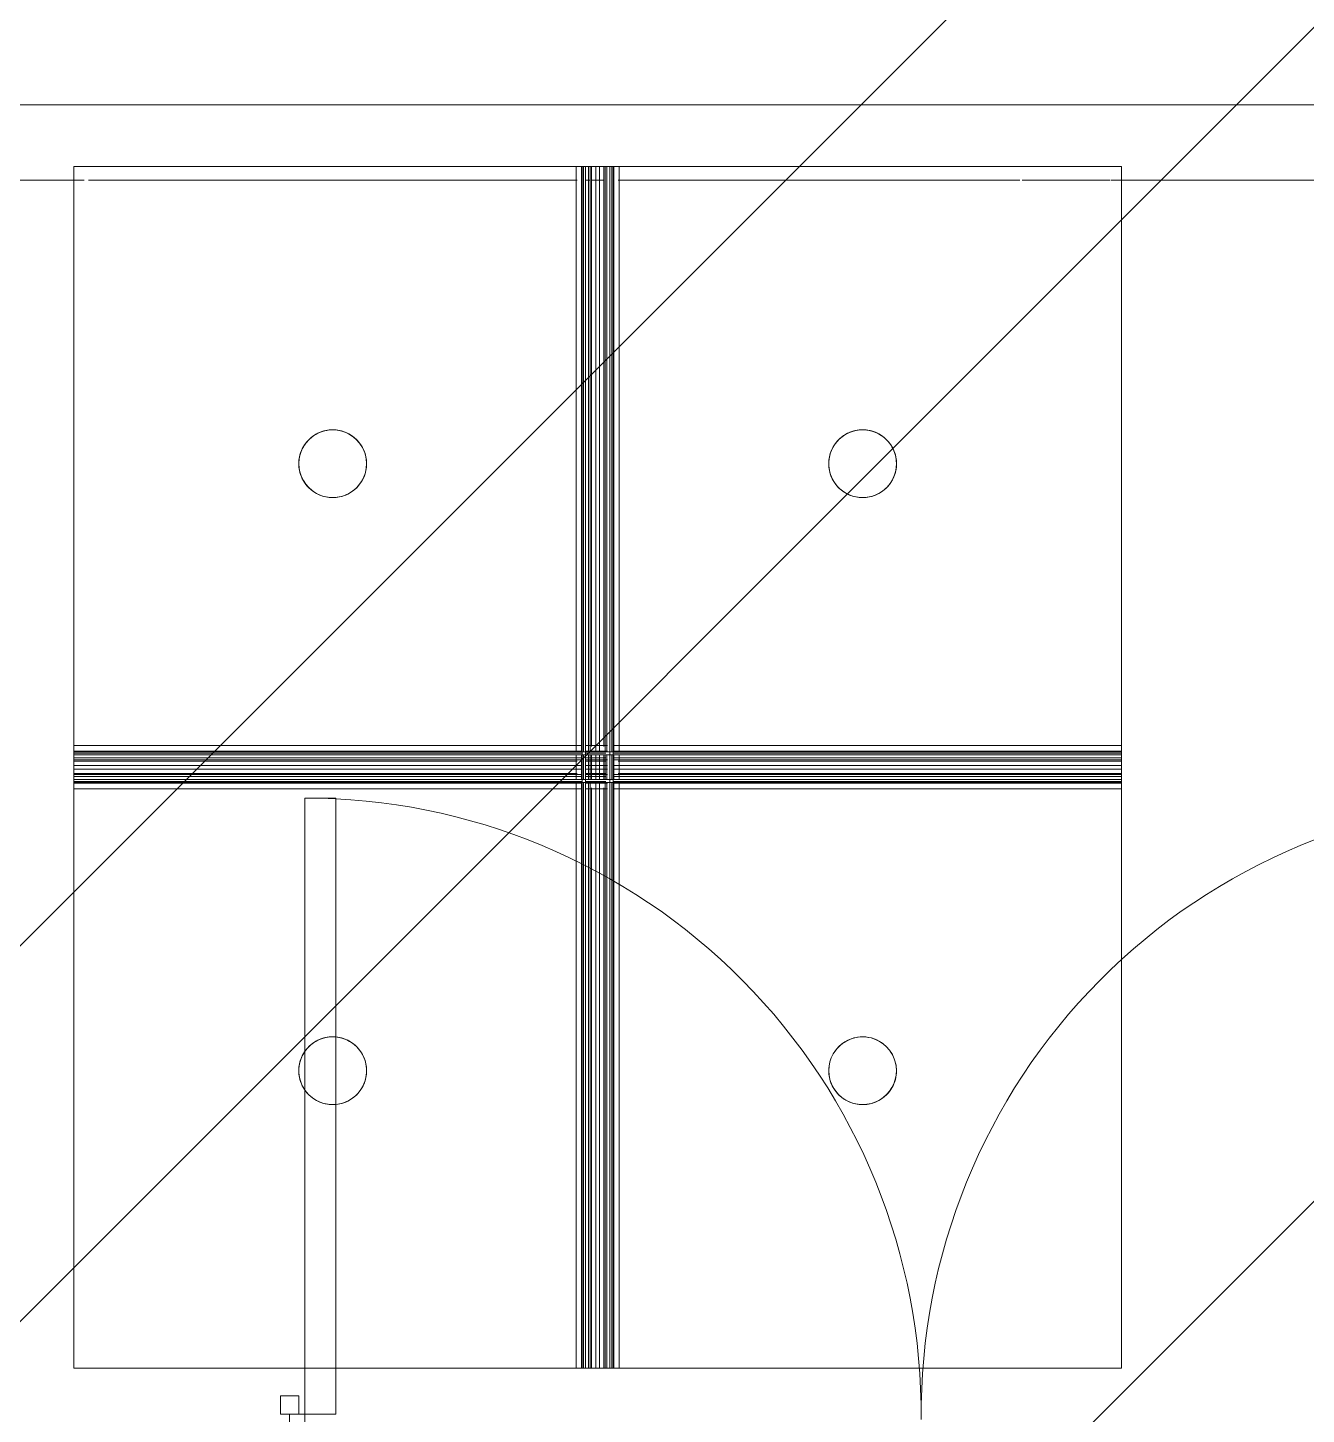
# Model space of a CAD drawing. Header units: millimetres. Extents: x -57519 to 497916, y -349472 to 446842.
# Drawn here: x 308803 to 310878, y 31607 to 33857 of the extents above; entities that cross this region are included whole.
import ezdxf

# ---------------------------------------------------------------- set-up
doc = ezdxf.new("R2010")
doc.units = ezdxf.units.MM
for name, color, linetype, lineweight in [('A-CLNG', 13, 'Continuous', 5), ('A-DETL-GENF', 92, 'Continuous', 5), ('A-DOOR', 31, 'Continuous', 5), ('A-DOOR-FRAM', 31, 'Continuous', 5), ('A-FLOR', 192, 'Continuous', 5), ('A-FLOR-HRAL', 11, 'Continuous', 5), ('A-GLAZ-CURT', 52, 'Continuous', 20), ('E-LITE-EQPM', 33, 'Continuous', 5)]:
    doc.layers.add(name, color=color, linetype=linetype, lineweight=lineweight)

# ---------------------------------------------------------------- blocks, each defined once
blk = doc.blocks.new('System Panel - C4 Expanded Metal Mesh-V134-SITE COVERAGE')
at = {"layer": 'A-GLAZ-CURT', "lineweight": 5}
for p, q in [((60974.3, 32637.5), (60974.3, 32644)), ((60974.3, 32644), (60974.3, 32637.5)), ((60997.8, 32647.5), (61664.3, 32647.5)), ((61664.3, 32647.5), (60997.8, 32647.5)), ((61664.3, 32647.5), (61814.3, 32647.5)), ((61814.3, 32647.5), (61664.3, 32647.5)), ((61814.3, 32644), (61814.3, 32637.5)), ((61814.3, 32637.5), (61814.3, 32644)), ((60974.3, 31682.5), (60974.3, 32624)), ((60974.3, 32624), (60974.3, 31682.5)), ((61814.3, 32624), (61814.3, 31682.5)), ((61814.3, 31682.5), (61814.3, 32624)), ((61664.3, 31682.5), (60997.8, 31682.5)), ((60997.8, 31682.5), (61664.3, 31682.5)), ((61814.3, 31682.5), (61664.3, 31682.5)), ((61664.3, 31682.5), (61814.3, 31682.5))]:
    blk.add_line(p, q, dxfattribs=at)
for start, end in [(120, 180), (75, 150), (0, 120), (0, 75), (150, 180), (180, 0), (180, 0)]:
    blk.add_arc((61394.3, 32165), 55, start, end, dxfattribs=at)
blk = doc.blocks.new('DLN_Face Base lighting-01 - 110mm _R_-V155-SITE COVERAGE')
at = {"layer": 'E-LITE-EQPM'}
for start, end in [(105, 180), (120, 165), (105, 120), (75, 105), (90, 105), (75, 90), (60, 75), (60, 75), (15, 60), (30, 60), (15, 30), (165, 180), (180, 195), (180, 225), (0, 15), (0, 15), (345, 360), (345, 360), (195, 210), (330, 345), (330, 345), (210, 240), (225, 240), (240, 330), (285, 330), (240, 255), (255, 285)]:
    blk.add_arc((0, 0), 55, start, end, dxfattribs=at)
blk = doc.blocks.new('DLN_Face Base lighting-01 - 110mm _R_-V215-SITE COVERAGE')
at = {"layer": 'E-LITE-EQPM'}
for start, end in [(360, 180), (120, 150), (30, 120), (150, 180), (360, 30), (180, 300), (180, 240), (240, 360), (300, 360)]:
    blk.add_arc((0, 0), 55, start, end, dxfattribs=at)
blk = doc.blocks.new('DLN_Face Base lighting-01 - 110mm _R_-V224-SITE COVERAGE')
at = {"layer": 'E-LITE-EQPM'}
for start, end in [(360, 150), (120, 150), (90, 120), (30, 90), (150, 180), (150, 165), (360, 30), (165, 180), (180, 210), (180, 240), (300, 360), (300, 360), (210, 225), (225, 255), (240, 255), (255, 270), (255, 285), (270, 300), (285, 300)]:
    blk.add_arc((0, 0), 55, start, end, dxfattribs=at)
blk = doc.blocks.new('DLN_Face Base lighting-01 - 110mm _R_-V225-SITE COVERAGE')
at = {"layer": 'E-LITE-EQPM'}
for start, end in [(60, 150), (120, 135), (105, 120), (90, 105), (75, 90), (60, 75), (15, 60), (45, 60), (150, 180), (150, 165), (135, 150), (15, 45), (165, 180), (180, 210), (180, 195), (315, 360), (0, 15), (0, 15), (345, 360), (195, 210), (330, 345), (210, 240), (210, 225), (225, 240), (240, 330), (270, 315), (240, 270)]:
    blk.add_arc((0, 0), 55, start, end, dxfattribs=at)
blk = doc.blocks.new('System Panel - C4 Expanded Metal Mesh-V359-SITE COVERAGE')
at = {"layer": 'A-GLAZ-CURT', "lineweight": 5}
for p, q in [((60974.3, 32691), (60974.3, 33632.5)), ((60974.3, 33632.5), (60974.3, 32691)), ((60997.8, 33632.5), (61664.3, 33632.5)), ((61664.3, 33632.5), (60997.8, 33632.5)), ((61664.3, 33632.5), (61814.3, 33632.5)), ((61814.3, 33632.5), (61664.3, 33632.5)), ((61814.3, 33632.5), (61814.3, 32691)), ((61814.3, 32691), (61814.3, 33632.5)), ((60974.3, 32671), (60974.3, 32677.5)), ((60974.3, 32677.5), (60974.3, 32671)), ((61814.3, 32677.5), (61814.3, 32671)), ((61814.3, 32671), (61814.3, 32677.5)), ((61664.3, 32667.5), (60997.8, 32667.5)), ((60997.8, 32667.5), (61664.3, 32667.5)), ((61814.3, 32667.5), (61664.3, 32667.5)), ((61664.3, 32667.5), (61814.3, 32667.5))]:
    blk.add_line(p, q, dxfattribs=at)
for start, end in [(0, 180), (135, 180), (45, 135), (0, 45), (180, 0), (180, 225), (315, 0), (225, 315)]:
    blk.add_arc((61394.3, 33150), 55, start, end, dxfattribs=at)
blk = doc.blocks.new('System Panel - C4 Expanded Metal Mesh-V383-SITE COVERAGE')
at = {"layer": 'A-GLAZ-CURT', "lineweight": 5}
for p, q in [((56114.3, 32647.5), (56930.8, 32647.5)), ((56930.8, 32647.5), (56114.3, 32647.5)), ((56114.3, 32637.5), (56114.3, 32644)), ((56114.3, 32644), (56114.3, 32637.5)), ((56944.3, 32647.5), (56950.8, 32647.5)), ((56950.8, 32647.5), (56944.3, 32647.5)), ((56954.3, 32644), (56954.3, 32637.5)), ((56954.3, 32637.5), (56954.3, 32644)), ((56114.3, 31682.5), (56114.3, 32624)), ((56114.3, 32624), (56114.3, 31682.5)), ((56954.3, 32624), (56954.3, 31682.5)), ((56954.3, 31682.5), (56954.3, 32624)), ((56930.8, 31682.5), (56114.3, 31682.5)), ((56114.3, 31682.5), (56930.8, 31682.5)), ((56950.8, 31682.5), (56944.3, 31682.5)), ((56944.3, 31682.5), (56950.8, 31682.5))]:
    blk.add_line(p, q, dxfattribs=at)
for start, end in [(0, 180), (0, 180), (180, 0), (180, 0)]:
    blk.add_arc((56534.3, 32165), 55, start, end, dxfattribs=at)
blk = doc.blocks.new('System Panel - C4 Expanded Metal Mesh-V385-SITE COVERAGE')
at = {"layer": 'A-GLAZ-CURT', "lineweight": 5}
for p, q in [((60114.3, 32691), (60114.3, 33632.5)), ((60114.3, 33632.5), (60930.8, 33632.5)), ((60930.8, 33632.5), (60114.3, 33632.5)), ((60114.3, 33632.5), (60114.3, 32691)), ((60944.3, 33632.5), (60950.8, 33632.5)), ((60950.8, 33632.5), (60944.3, 33632.5)), ((60954.3, 33632.5), (60954.3, 32691)), ((60954.3, 32691), (60954.3, 33632.5)), ((60114.3, 32671), (60114.3, 32677.5)), ((60114.3, 32677.5), (60114.3, 32671)), ((60954.3, 32677.5), (60954.3, 32671)), ((60954.3, 32671), (60954.3, 32677.5)), ((60930.8, 32667.5), (60114.3, 32667.5)), ((60114.3, 32667.5), (60930.8, 32667.5)), ((60950.8, 32667.5), (60944.3, 32667.5)), ((60944.3, 32667.5), (60950.8, 32667.5))]:
    blk.add_line(p, q, dxfattribs=at)
for start, end in [(360, 180), (30, 180), (0, 30), (180, 0), (180, 0)]:
    blk.add_arc((60534.3, 33150), 55, start, end, dxfattribs=at)
blk = doc.blocks.new('Ceilings 8 - Ceilings 8-14169185-SITE COVERAGE')
at = {"layer": 'A-CLNG'}
for p, q in [((60929.3, 33632.5), (60929.3, 32682.5)), ((60930.8, 33632.5), (60929.3, 33632.5)), ((60929.3, 33632.5), (60929.3, 33632.5)), ((60929.3, 33632.5), (60930.8, 33632.5)), ((60929.3, 33632.5), (60929.3, 33632.5)), ((60930.8, 33632.5), (60939.3, 33632.5)), ((60933.8, 33632.5), (60932.3, 33632.5)), ((60932.3, 33632.5), (60933.8, 33632.5)), ((60939.3, 33632.5), (60933.8, 33632.5)), ((60933.8, 33632.5), (60936.8, 33632.5)), ((60936.8, 33632.5), (60938.3, 33632.5)), ((60938.3, 33632.5), (60938.3, 32691)), ((60938.3, 33632.5), (60939.8, 33632.5)), ((60939.3, 33632.5), (60989.3, 33632.5)), ((60939.3, 32682.5), (60939.3, 33632.5)), ((60939.3, 31682.5), (60939.3, 33632.5)), ((60939.3, 32691), (60939.3, 33632.5)), ((60939.3, 32691), (60939.3, 33632.5)), ((60941.3, 33632.5), (60939.8, 33632.5)), ((60941.3, 32691), (60941.3, 33632.5)), ((60961.3, 33632.5), (60944.3, 33632.5)), ((60944.3, 33632.5), (60950.8, 33632.5)), ((60984.3, 33632.5), (60944.3, 33632.5)), ((60944.3, 33632.5), (60984.3, 33632.5)), ((60944.3, 32682.5), (60944.3, 33632.5)), ((60944.3, 32682.5), (60944.3, 33632.5)), ((60954.3, 33632.5), (60949.3, 33632.5)), ((60949.3, 32691), (60949.3, 33632.5)), ((60949.3, 33625.9), (60949.3, 32691)), ((60950.8, 33632.5), (60952.3, 33632.5)), ((60952.3, 32691), (60952.3, 33632.5)), ((60952.3, 33632.5), (60954.3, 33632.5)), ((60952.3, 32691), (60952.3, 33632.5)), ((60954.3, 32691), (60954.3, 33632.5)), ((60954.3, 32691), (60954.3, 33632.5)), ((60967.3, 33632.5), (60961.3, 33632.5)), ((60961.3, 32691), (60961.3, 33632.5)), ((60961.3, 32691), (60961.3, 33632.5)), ((60980.2, 33632.5), (60967.3, 33632.5)), ((60967.3, 32691), (60967.3, 33632.5)), ((60967.3, 32691), (60967.3, 33632.5)), ((60979.3, 33632.5), (60974.3, 33632.5)), ((60974.3, 33632.5), (60976.3, 33632.5)), ((60974.3, 32691), (60974.3, 33632.5)), ((60974.3, 32691), (60974.3, 33632.5)), ((60976.3, 33632.5), (60976.3, 32691)), ((60976.3, 33632.5), (60977.8, 33632.5)), ((60976.3, 32691), (60976.3, 33632.5)), ((60977.8, 33632.5), (60980.2, 33632.5)), ((60980.2, 33632.5), (60979.3, 33632.5)), ((60979.3, 32691), (60979.3, 33632.5)), ((60979.3, 32691), (60979.3, 33625.9)), ((60984.3, 33632.5), (60984.3, 32682.5)), ((60984.3, 32682.5), (60984.3, 33632.5)), ((60988.8, 33632.5), (60987.3, 33632.5)), ((60987.3, 32691), (60987.3, 33632.5)), ((60988.8, 33632.5), (60990.3, 33632.5)), ((60989.3, 33632.5), (60997.8, 33632.5)), ((60994.8, 33632.5), (60989.3, 33632.5)), ((60989.3, 31682.5), (60989.3, 33632.5)), ((60989.3, 32682.5), (60989.3, 33632.5)), ((60989.3, 32691), (60989.3, 33632.5)), ((60989.3, 32691), (60989.3, 33632.5)), ((60990.3, 32691), (60990.3, 33632.5)), ((60990.3, 33632.5), (60991.8, 33632.5)), ((60991.8, 33632.5), (60994.8, 33632.5)), ((60994.8, 33632.5), (60996.3, 33632.5)), ((60996.3, 33632.5), (60994.8, 33632.5)), ((60997.8, 33632.5), (60998.2, 33632.5)), ((60999.2, 33632.5), (60997.8, 33632.5)), ((60998.2, 33632.5), (60999.1, 33632.5)), ((60999.1, 33632.5), (60999.2, 33632.5)), ((60999.2, 33632.5), (60999.3, 33632.5)), ((60999.3, 33632.5), (60999.2, 33632.5)), ((60999.3, 32682.5), (60999.3, 33632.5)), ((60939.3, 32692.5), (60114.3, 32692.5)), ((60114.3, 32691), (60114.3, 32692.5)), ((60114.3, 32692.5), (60114.3, 32692.4)), ((60114.3, 32692.4), (60114.3, 32691)), ((60114.3, 32682.5), (60114.3, 32691)), ((60114.3, 32688), (60114.3, 32689.5)), ((60114.3, 32689.5), (60114.3, 32688)), ((60114.3, 32685), (60114.3, 32688)), ((60114.3, 32688), (60114.3, 32682.5)), ((60114.3, 32683.5), (60114.3, 32685)), ((60930.8, 32683.5), (60114.3, 32683.5)), ((60114.3, 32682), (60114.3, 32683.5)), ((60114.3, 32632.5), (60114.3, 32682.5)), ((61814.3, 32682.5), (60114.3, 32682.5)), ((60939.3, 32682.5), (60114.3, 32682.5)), ((60930.8, 32682.5), (60114.3, 32682.5)), ((60930.8, 32682.5), (60114.3, 32682.5)), ((60114.3, 32682), (60114.3, 32680.5)), ((60930.8, 32680.5), (60114.3, 32680.5)), ((60114.3, 32671), (60114.3, 32677.5)), ((60114.3, 32677.5), (60114.3, 32660.5)), ((60114.3, 32677.5), (60114.3, 32637.5)), ((60114.3, 32637.5), (60114.3, 32677.5)), ((60114.3, 32677.5), (60939.3, 32677.5)), ((60939.3, 32677.5), (60114.3, 32677.5)), ((60114.3, 32672.5), (60114.3, 32667.5)), ((60930.8, 32672.5), (60114.3, 32672.5)), ((60114.3, 32669.5), (60114.3, 32671)), ((60930.8, 32672.5), (60119.2, 32672.5)), ((60929.3, 32677.5), (60929.3, 32637.5)), ((60939.3, 32683.5), (60930.8, 32683.5)), ((60939.3, 32682.5), (60930.8, 32682.5)), ((60939.3, 32682.5), (60930.8, 32682.5)), ((60939.3, 32680.5), (60930.8, 32680.5)), ((60939.3, 32672.5), (60930.8, 32672.5)), ((60938.3, 32691), (60938.3, 32682.5)), ((60938.3, 32677.5), (60938.3, 32637.5)), ((60939.3, 32682.5), (60939.3, 32691)), ((60939.3, 32682.5), (60939.3, 32691)), ((60939.3, 32637.5), (60939.3, 32677.5)), ((60939.3, 32637.5), (60939.3, 32677.5)), ((60939.3, 32637.5), (60939.3, 32677.5)), ((60939.3, 32677.5), (60989.3, 32677.5)), ((60989.3, 32677.5), (60939.3, 32677.5)), ((60941.3, 32682.5), (60941.3, 32691)), ((60941.3, 32671), (60941.3, 32677.5)), ((60941.3, 32644), (60941.3, 32671)), ((60980.2, 32692.5), (60944.3, 32692.5)), ((60980.2, 32683.5), (60944.3, 32683.5)), ((60944.3, 32632.5), (60944.3, 32682.5)), ((60944.3, 32632.5), (60944.3, 32682.5)), ((60980.2, 32682.5), (60944.3, 32682.5)), ((60980.2, 32682.5), (60944.3, 32682.5)), ((60980.2, 32682.5), (60944.3, 32682.5)), ((60950.8, 32680.5), (60944.3, 32680.5)), ((60950.8, 32672.5), (60944.3, 32672.5)), ((60949.3, 32682.5), (60949.3, 32691)), ((60949.3, 32671), (60949.3, 32677.5)), ((60949.3, 32644), (60949.3, 32671)), ((60977.8, 32680.5), (60950.8, 32680.5)), ((60977.8, 32672.5), (60950.8, 32672.5)), ((60952.3, 32682.5), (60952.3, 32691)), ((60952.3, 32637.5), (60952.3, 32677.5)), ((60952.3, 32671), (60952.3, 32677.5)), ((60952.3, 32644), (60952.3, 32671)), ((60954.3, 32671), (60954.3, 32677.5)), ((60954.3, 32671), (60954.3, 32677.5)), ((60974.3, 32672.5), (60954.3, 32672.5)), ((60954.3, 32644), (60954.3, 32671)), ((60961.3, 32682.5), (60961.3, 32691)), ((60961.3, 32671), (60961.3, 32677.5)), ((60961.3, 32637.5), (60961.3, 32677.5)), ((60967.3, 32682.5), (60967.3, 32691)), ((60967.3, 32637.5), (60967.3, 32677.5)), ((60967.3, 32671), (60967.3, 32677.5)), ((60974.3, 32671), (60974.3, 32677.5)), ((60974.3, 32671), (60974.3, 32677.5)), ((60974.3, 32644), (60974.3, 32671)), ((60976.3, 32691), (60976.3, 32682.5)), ((60976.3, 32677.5), (60976.3, 32637.5)), ((60976.3, 32671), (60976.3, 32677.5)), ((60976.3, 32644), (60976.3, 32671)), ((60979.3, 32682.5), (60979.3, 32691)), ((60979.3, 32671), (60979.3, 32677.5)), ((60979.3, 32644), (60979.3, 32671)), ((60984.3, 32682.5), (60984.3, 32632.5)), ((60984.3, 32632.5), (60984.3, 32682.5)), ((60987.3, 32682.5), (60987.3, 32691)), ((60987.3, 32671), (60987.3, 32677.5)), ((60987.3, 32644), (60987.3, 32671)), ((61814.3, 32692.5), (60989.3, 32692.5)), ((60989.3, 32682.5), (60989.3, 32691)), ((60989.3, 32682.5), (60989.3, 32691)), ((60997.8, 32683.5), (60989.3, 32683.5)), ((61814.3, 32682.5), (60989.3, 32682.5)), ((60997.8, 32682.5), (60989.3, 32682.5)), ((60997.8, 32682.5), (60989.3, 32682.5)), ((60997.8, 32680.5), (60989.3, 32680.5)), ((60989.3, 32637.5), (60989.3, 32677.5)), ((60989.3, 32637.5), (60989.3, 32677.5)), ((60989.3, 32637.5), (60989.3, 32677.5)), ((60989.3, 32677.5), (61814.3, 32677.5)), ((61814.3, 32677.5), (60989.3, 32677.5)), ((60997.8, 32672.5), (60989.3, 32672.5)), ((60990.3, 32682.5), (60990.3, 32691)), ((60990.3, 32637.5), (60990.3, 32677.5)), ((61814.3, 32683.5), (60997.8, 32683.5)), ((61814.3, 32682.5), (60997.8, 32682.5)), ((61814.3, 32682.5), (60997.8, 32682.5)), ((61814.3, 32680.5), (60997.8, 32680.5)), ((61814.3, 32672.5), (60997.8, 32672.5)), ((61661, 32672.5), (60997.8, 32672.5)), ((60999.3, 32637.5), (60999.3, 32677.5)), ((61810.2, 32672.5), (61661.8, 32672.5)), ((61814.3, 32692.4), (61814.3, 32692.5)), ((61814.3, 32692.5), (61814.3, 32691)), ((61814.3, 32691), (61814.3, 32692.4)), ((61814.3, 32691), (61814.3, 32682.5)), ((61814.3, 32688), (61814.3, 32689.5)), ((61814.3, 32689.5), (61814.3, 32688)), ((61814.3, 32682.5), (61814.3, 32688)), ((61814.3, 32688), (61814.3, 32685)), ((61814.3, 32685), (61814.3, 32683.5)), ((61814.3, 32683.5), (61814.3, 32682)), ((61814.3, 32682.5), (61814.3, 32632.5)), ((61814.3, 32680.5), (61814.3, 32682)), ((61814.3, 32660.5), (61814.3, 32677.5)), ((61814.3, 32677.5), (61814.3, 32671)), ((61814.3, 32677.5), (61814.3, 32637.5)), ((61814.3, 32637.5), (61814.3, 32677.5)), ((61814.3, 32667.5), (61814.3, 32672.5)), ((61814.3, 32671), (61814.3, 32669.5)), ((60114.3, 32669.5), (60930.8, 32669.5)), ((60114.3, 32667.5), (60114.3, 32669.5)), ((60930.8, 32669.5), (60114.3, 32669.5)), ((60930.8, 32667.5), (60114.3, 32667.5)), ((60930.8, 32667.5), (60114.3, 32667.5)), ((60114.3, 32660.5), (60114.3, 32654.5)), ((60930.8, 32660.5), (60114.3, 32660.5)), ((60930.8, 32660.5), (60114.3, 32660.5)), ((60114.3, 32654.5), (60114.3, 32637.5)), ((60930.8, 32654.5), (60114.3, 32654.5)), ((60930.8, 32654.5), (60114.3, 32654.5)), ((60930.8, 32669.5), (60939.3, 32669.5)), ((60939.3, 32660.5), (60930.8, 32660.5)), ((60939.3, 32654.5), (60930.8, 32654.5)), ((60944.3, 32669.5), (60980.2, 32669.5)), ((60950.8, 32669.5), (60944.3, 32669.5)), ((60950.8, 32667.5), (60944.3, 32667.5)), ((60950.8, 32667.5), (60944.3, 32667.5)), ((60980.2, 32660.5), (60944.3, 32660.5)), ((60950.8, 32660.5), (60944.3, 32660.5)), ((60950.8, 32654.5), (60944.3, 32654.5)), ((60980.2, 32654.5), (60944.3, 32654.5)), ((60949.3, 32667.5), (60949.3, 32647.5)), ((60977.8, 32669.5), (60950.8, 32669.5)), ((60977.8, 32667.5), (60950.8, 32667.5)), ((60954.3, 32647.5), (60954.3, 32667.5)), ((60974.3, 32667.5), (60954.3, 32667.5)), ((60974.3, 32660.5), (60954.3, 32660.5)), ((60974.3, 32654.5), (60954.3, 32654.5)), ((60961.3, 32647.5), (60961.3, 32667.5)), ((60967.3, 32647.5), (60967.3, 32667.5)), ((60974.3, 32647.5), (60974.3, 32667.5)), ((60979.3, 32647.5), (60979.3, 32667.5)), ((60989.3, 32669.5), (60997.8, 32669.5)), ((60997.8, 32660.5), (60989.3, 32660.5)), ((60997.8, 32654.5), (60989.3, 32654.5)), ((60997.8, 32669.5), (61814.3, 32669.5)), ((61814.3, 32669.5), (60997.8, 32669.5)), ((61814.3, 32667.5), (60997.8, 32667.5)), ((61814.3, 32667.5), (60997.8, 32667.5)), ((61814.3, 32660.5), (60997.8, 32660.5)), ((61814.3, 32660.5), (60997.8, 32660.5)), ((61814.3, 32654.5), (60997.8, 32654.5)), ((61814.3, 32654.5), (60997.8, 32654.5)), ((61814.3, 32669.5), (61814.3, 32667.5)), ((61814.3, 32654.5), (61814.3, 32660.5)), ((61814.3, 32637.5), (61814.3, 32654.5)), ((60114.3, 32645.5), (60114.3, 32647.5)), ((60114.3, 32647.5), (60114.3, 32642.5)), ((60930.8, 32647.5), (60114.3, 32647.5)), ((60930.8, 32647.5), (60114.3, 32647.5)), ((60930.8, 32645.5), (60114.3, 32645.5)), ((60114.3, 32644), (60114.3, 32645.5)), ((60930.8, 32645.5), (60114.3, 32645.5)), ((60114.3, 32637.5), (60114.3, 32644)), ((60930.8, 32642.5), (60114.3, 32642.5)), ((60939.3, 32637.5), (60114.3, 32637.5)), ((60939.3, 32637.5), (60114.3, 32637.5)), ((60114.3, 32634.5), (60114.3, 32633)), ((60930.8, 32634.5), (60114.3, 32634.5)), ((60114.3, 32631.5), (60114.3, 32633)), ((60114.3, 32624), (60114.3, 32632.5)), ((60114.3, 32632.5), (60114.3, 32627)), ((60939.3, 32632.5), (60114.3, 32632.5)), ((61814.3, 32632.5), (60114.3, 32632.5)), ((60930.8, 32632.5), (60114.3, 32632.5)), ((60930.8, 32632.5), (60114.3, 32632.5)), ((60114.3, 32631.5), (60930.8, 32631.5)), ((60114.3, 32630), (60114.3, 32631.5)), ((60114.3, 32627), (60114.3, 32630)), ((60114.3, 32627), (60114.3, 32625.5)), ((60114.3, 32625.5), (60114.3, 32627)), ((60119.2, 32642.5), (60930.8, 32642.5)), ((60929.3, 32632.5), (60929.3, 31682.5)), ((60939.3, 32645.5), (60930.8, 32645.5)), ((60939.3, 32642.5), (60930.8, 32642.5)), ((60939.3, 32634.5), (60930.8, 32634.5)), ((60939.3, 32632.5), (60930.8, 32632.5)), ((60939.3, 32632.5), (60930.8, 32632.5)), ((60930.8, 32631.5), (60939.3, 32631.5)), ((60938.3, 32632.5), (60938.3, 32624)), ((60989.3, 32637.5), (60939.3, 32637.5)), ((60989.3, 32637.5), (60939.3, 32637.5)), ((60939.3, 31682.5), (60939.3, 32632.5)), ((60939.3, 32624), (60939.3, 32632.5)), ((60939.3, 32624), (60939.3, 32632.5)), ((60941.3, 32637.5), (60941.3, 32644)), ((60941.3, 32624), (60941.3, 32632.5)), ((60950.8, 32647.5), (60944.3, 32647.5)), ((60950.8, 32647.5), (60944.3, 32647.5)), ((60980.2, 32645.5), (60944.3, 32645.5)), ((60950.8, 32645.5), (60944.3, 32645.5)), ((60950.8, 32642.5), (60944.3, 32642.5)), ((60950.8, 32634.5), (60944.3, 32634.5)), ((60944.3, 31682.5), (60944.3, 32632.5)), ((60944.3, 31682.5), (60944.3, 32632.5)), ((60980.2, 32632.5), (60944.3, 32632.5)), ((60980.2, 32632.5), (60944.3, 32632.5)), ((60980.2, 32632.5), (60944.3, 32632.5)), ((60944.3, 32631.5), (60980.2, 32631.5)), ((60949.3, 32637.5), (60949.3, 32644)), ((60949.3, 32624), (60949.3, 32632.5)), ((60977.8, 32647.5), (60950.8, 32647.5)), ((60977.8, 32645.5), (60950.8, 32645.5)), ((60977.8, 32642.5), (60950.8, 32642.5)), ((60977.8, 32634.5), (60950.8, 32634.5)), ((60952.3, 32637.5), (60952.3, 32644)), ((60952.3, 32624), (60952.3, 32632.5)), ((60974.3, 32647.5), (60954.3, 32647.5)), ((60954.3, 32637.5), (60954.3, 32644)), ((60954.3, 32637.5), (60954.3, 32644)), ((60954.3, 32642.5), (60974.3, 32642.5)), ((60961.3, 32637.5), (60961.3, 32644)), ((60961.3, 32624), (60961.3, 32632.5)), ((60967.3, 32637.5), (60967.3, 32644)), ((60967.3, 32624), (60967.3, 32632.5)), ((60974.3, 32637.5), (60974.3, 32644)), ((60974.3, 32637.5), (60974.3, 32644)), ((60976.3, 32637.5), (60976.3, 32644)), ((60976.3, 32632.5), (60976.3, 32624)), ((60979.3, 32637.5), (60979.3, 32644)), ((60979.3, 32624), (60979.3, 32632.5)), ((60984.3, 32632.5), (60984.3, 31682.5)), ((60984.3, 31682.5), (60984.3, 32632.5)), ((60987.3, 32637.5), (60987.3, 32644)), ((60987.3, 32624), (60987.3, 32632.5)), ((60997.8, 32645.5), (60989.3, 32645.5)), ((60997.8, 32642.5), (60989.3, 32642.5)), ((61814.3, 32637.5), (60989.3, 32637.5)), ((61814.3, 32637.5), (60989.3, 32637.5)), ((60997.8, 32634.5), (60989.3, 32634.5)), ((60989.3, 31682.5), (60989.3, 32632.5)), ((60989.3, 32624), (60989.3, 32632.5)), ((60989.3, 32624), (60989.3, 32632.5)), ((61814.3, 32632.5), (60989.3, 32632.5)), ((60997.8, 32632.5), (60989.3, 32632.5)), ((60997.8, 32632.5), (60989.3, 32632.5)), ((60989.3, 32631.5), (60997.8, 32631.5)), ((60990.3, 32624), (60990.3, 32632.5)), ((61814.3, 32647.5), (60997.8, 32647.5)), ((61814.3, 32647.5), (60997.8, 32647.5)), ((61814.3, 32645.5), (60997.8, 32645.5)), ((61814.3, 32645.5), (60997.8, 32645.5)), ((60997.8, 32642.5), (61661, 32642.5)), ((61814.3, 32642.5), (60997.8, 32642.5)), ((61814.3, 32634.5), (60997.8, 32634.5)), ((61814.3, 32632.5), (60997.8, 32632.5)), ((61814.3, 32632.5), (60997.8, 32632.5)), ((60997.8, 32631.5), (61814.3, 32631.5)), ((60999.3, 31682.5), (60999.3, 32632.5)), ((61661.8, 32642.5), (61810.2, 32642.5)), ((61814.3, 32642.5), (61814.3, 32647.5)), ((61814.3, 32647.5), (61814.3, 32645.5)), ((61814.3, 32645.5), (61814.3, 32644)), ((61814.3, 32644), (61814.3, 32637.5)), ((61814.3, 32633), (61814.3, 32634.5)), ((61814.3, 32633), (61814.3, 32631.5)), ((61814.3, 32627), (61814.3, 32632.5)), ((61814.3, 32632.5), (61814.3, 32624)), ((61814.3, 32631.5), (61814.3, 32630)), ((61814.3, 32630), (61814.3, 32627)), ((61814.3, 32627), (61814.3, 32625.5)), ((61814.3, 32625.5), (61814.3, 32627)), ((60114.3, 32624), (60114.3, 32622.5)), ((60114.3, 32622.7), (60114.3, 32624)), ((60114.3, 32622.5), (60114.3, 32622.7)), ((60114.3, 32622.5), (60939.3, 32622.5)), ((60114.3, 32622.5), (60114.3, 32622.5)), ((60938.3, 32624), (60938.3, 31682.5)), ((60939.3, 31682.5), (60939.3, 32624)), ((60939.3, 31682.5), (60939.3, 32624)), ((60941.3, 31682.5), (60941.3, 32624)), ((60944.3, 32622.5), (60980.2, 32622.5)), ((60949.3, 32624), (60949.3, 31689.1)), ((60949.3, 31682.5), (60949.3, 32624)), ((60952.3, 31682.5), (60952.3, 32624)), ((60952.3, 31682.5), (60952.3, 32624)), ((60954.3, 31682.5), (60954.3, 32624)), ((60954.3, 31682.5), (60954.3, 32624)), ((60961.3, 31682.5), (60961.3, 32624)), ((60961.3, 31682.5), (60961.3, 32624)), ((60967.3, 31682.5), (60967.3, 32624)), ((60967.3, 31682.5), (60967.3, 32624)), ((60974.3, 31682.5), (60974.3, 32624)), ((60974.3, 31682.5), (60974.3, 32624)), ((60976.3, 32624), (60976.3, 31682.5)), ((60976.3, 31682.5), (60976.3, 32624)), ((60979.3, 31682.5), (60979.3, 32624)), ((60979.3, 31689.1), (60979.3, 32624)), ((60987.3, 31682.5), (60987.3, 32624)), ((60989.3, 31682.5), (60989.3, 32624)), ((60989.3, 31682.5), (60989.3, 32624)), ((60989.3, 32622.5), (61814.3, 32622.5)), ((60990.3, 31682.5), (60990.3, 32624)), ((61814.3, 32624), (61814.3, 32622.5)), ((61814.3, 32622.5), (61814.3, 32624)), ((61814.3, 32622.5), (61814.3, 32622.5)), ((60930, 31682.5), (60929.3, 31682.5)), ((60929.3, 31682.5), (60930.8, 31682.5)), ((60929.3, 31682.5), (60929.3, 31682.5)), ((60930.8, 31682.5), (60930, 31682.5)), ((60939.3, 31682.5), (60930.8, 31682.5)), ((60933.8, 31682.5), (60932.3, 31682.5)), ((60932.3, 31682.5), (60933.8, 31682.5)), ((60936.8, 31682.5), (60933.8, 31682.5)), ((60933.8, 31682.5), (60939.3, 31682.5)), ((60938.3, 31682.5), (60936.8, 31682.5)), ((60939.8, 31682.5), (60938.3, 31682.5)), ((60989.3, 31682.5), (60939.3, 31682.5)), ((60939.8, 31682.5), (60941.3, 31682.5)), ((60950.8, 31682.5), (60944.3, 31682.5)), ((60944.3, 31682.5), (60961.3, 31682.5)), ((60984.3, 31682.5), (60944.3, 31682.5)), ((60944.3, 31682.5), (60984.3, 31682.5)), ((60949.3, 31682.5), (60954.3, 31682.5)), ((60952.3, 31682.5), (60950.8, 31682.5)), ((60954.3, 31682.5), (60952.3, 31682.5)), ((60961.3, 31682.5), (60967.3, 31682.5)), ((60967.3, 31682.5), (60980.2, 31682.5)), ((60976.3, 31682.5), (60974.3, 31682.5)), ((60974.3, 31682.5), (60979.3, 31682.5)), ((60977.8, 31682.5), (60976.3, 31682.5)), ((60980.2, 31682.5), (60977.8, 31682.5)), ((60979.3, 31682.5), (60980.2, 31682.5)), ((60987.3, 31682.5), (60988.8, 31682.5)), ((60990.3, 31682.5), (60988.8, 31682.5)), ((60989.3, 31682.5), (60994.8, 31682.5)), ((60997.8, 31682.5), (60989.3, 31682.5)), ((60991.8, 31682.5), (60990.3, 31682.5)), ((60994.8, 31682.5), (60991.8, 31682.5)), ((60994.8, 31682.5), (60996.3, 31682.5)), ((60996.3, 31682.5), (60994.8, 31682.5)), ((60997.8, 31682.5), (60999.2, 31682.5)), ((60998.2, 31682.5), (60997.8, 31682.5)), ((60999.3, 31682.5), (60998.2, 31682.5)), ((60999.2, 31682.5), (60999.3, 31682.5))]:
    blk.add_line(p, q, dxfattribs=at)
blk = doc.blocks.new('Railings 7 - Railings 7-18739482-SITE COVERAGE')
at = {"layer": 'A-FLOR-HRAL'}
for p, q in [((59814.3, 33610.3), (60114.3, 33610.3)), ((60114.3, 33610.3), (60131, 33610.3)), ((60137.8, 33610.3), (60930.8, 33610.3)), ((60944.3, 33610.3), (60950.8, 33610.3)), ((60954.3, 33610.3), (60974.3, 33610.3)), ((60997.8, 33610.3), (61649.6, 33610.3)), ((61653.5, 33610.3), (61796.2, 33610.3)), ((61797.5, 33610.3), (61814.3, 33610.3)), ((61814.3, 33610.3), (63289.3, 33610.3))]:
    blk.add_line(p, q, dxfattribs=at)
blk = doc.blocks.new('DLN-Double Door__X03_ - _M17_2000 x 2450 _WH_-16954926-SITE COVERAGE')
at = {"layer": 'A-DOOR'}
for p, q in [((-950, -150), (-1000, -150)), ((-1000, -150), (-1000, -1150)), ((-950, -1150), (-950, -150)), ((950, -150), (1000, -150)), ((950, -1150), (950, -150)), ((1000, -150), (1000, -1150)), ((-1000, -1150), (-950, -1150)), ((1000, -1150), (950, -1150))]:
    blk.add_line(p, q, dxfattribs=at)
for centre, start, end in [((-1000, -150), 270, 0.5), ((1000, -150), 179.5, 270)]:
    blk.add_arc(centre, 1000, start, end, dxfattribs=at)
at = {"layer": 'A-DOOR-FRAM'}
for p, q in [((-1010, 180), (-1040, 180)), ((-1040, 180), (-1040, 150)), ((-1040, 150), (-1040, 180)), ((-1040, 180), (-1010, 180)), ((-1010, 150), (-1010, 180)), ((-1010, 180), (-1010, 150)), ((1040, 180), (1010, 180)), ((1010, 180), (1010, 150)), ((1040, 180), (1010, 180)), ((1010, 150), (1010, 180)), ((1040, 150), (1040, 180)), ((1040, 180), (1040, 150)), ((-1040, 150), (-1010, 150)), ((-1025, 150), (-1040, 150)), ((-1010, 150), (-1025, 150)), ((-975, 150), (-1025, 150)), ((-1025, 150), (-1025, -150)), ((-1025, -150), (-1025, 150)), ((-1010, 150), (-1025, 150)), ((-975, 150), (-1010, 150)), ((-975, -100), (-975, 150)), ((-975, 150), (-975, -100)), ((975, 150), (975, -100)), ((1025, 150), (975, 150)), ((975, -100), (975, 150)), ((975, 150), (1010, 150)), ((1010, 150), (1040, 150)), ((1010, 150), (1025, 150)), ((1010, 150), (1025, 150)), ((1025, 150), (1040, 150)), ((1025, -150), (1025, 150)), ((1025, 150), (1025, -150)), ((-1000, -150), (-1000, -100)), ((-1000, -100), (-975, -100)), ((-1000, -100), (-975, -100)), ((-1000, -100), (-1000, -150)), ((975, -100), (1000, -100)), ((1000, -100), (975, -100)), ((1000, -100), (1000, -150)), ((1000, -150), (1000, -100)), ((-1010, -150), (-1040, -150)), ((-1040, -150), (-1040, -180)), ((-1040, -180), (-1040, -150)), ((-1040, -150), (-1025, -150)), ((-1025, -150), (-1010, -150)), ((-1025, -150), (-1000, -150)), ((-1025, -150), (-1010, -150)), ((-1010, -180), (-1010, -150)), ((-1010, -150), (-1010, -180)), ((-1010, -150), (-1000, -150)), ((1000, -150), (1025, -150)), ((1010, -150), (1000, -150)), ((1040, -150), (1010, -150)), ((1010, -150), (1010, -180)), ((1025, -150), (1010, -150)), ((1010, -180), (1010, -150)), ((1025, -150), (1010, -150)), ((1040, -150), (1025, -150)), ((1040, -180), (1040, -150)), ((1040, -150), (1040, -180)), ((-1040, -180), (-1010, -180)), ((-1010, -180), (-1040, -180)), ((1010, -180), (1040, -180)), ((1010, -180), (1040, -180))]:
    blk.add_line(p, q, dxfattribs=at)

msp = doc.modelspace()

# ---------------------------------------------------------------- hatches: boundary and pattern name
at = {"layer": 'A-DETL-GENF'}
h = msp.add_hatch(dxfattribs=at)
h.set_pattern_fill('FP_40', color=250, style=0, pattern_type=2)
h.set_pattern_definition([(45, (248763.4, 0), (-1257.236, 1257.236), []), (45, (248763.4, 1905), (-1257.236, 1257.236), [])])
h.paths.add_polyline_path([(325750.1, -8642.5), (328562.7, -8642.5), (328562.7, 4657.5), (341312.7, 4657.5), (341312.7, 30557.5), (342712.7, 30557.5), (342712.7, 48907.7), (339962.7, 48907.7), (339962.7, 52157.5), (338962.7, 52157.5), (338962.7, 53757.5), (297512.7, 53757.5), (297512.7, 52247.5), (286277.7, 52247.5), (286277.7, 34407.5), (285902.7, 34407.5), (285902.7, 7407.5), (286277.7, 7407.5), (286277.7, -2267.5), (315555.2, -2267.5), (315555.2, -8642.5), (321257.1, -8642.5)], flags=0)

# ---------------------------------------------------------------- linework, layer by layer
at = {"layer": 'A-FLOR'}
msp.add_line((301402.7, 33732.5), (312202.7, 33732.5), dxfattribs=at)

# ---------------------------------------------------------------- block references
at = {"layer": 'A-CLNG'}
msp.add_blockref('Ceilings 8 - Ceilings 8-14169185-SITE COVERAGE', (248763.4, 0), dxfattribs=at)
at = {"layer": 'A-DOOR', "rotation": 180}
msp.add_blockref('DLN-Double Door__X03_ - _M17_2000 x 2450 _WH_-16954926-SITE COVERAGE', (310252.7, 31457.5), dxfattribs=at)
at = {"layer": 'A-FLOR-HRAL'}
msp.add_blockref('Railings 7 - Railings 7-18739482-SITE COVERAGE', (248763.4, 0), dxfattribs=at)
at = {"layer": 'A-GLAZ-CURT', "lineweight": 5}
for name, p in [('System Panel - C4 Expanded Metal Mesh-V385-SITE COVERAGE', (248763.4, 0)), ('System Panel - C4 Expanded Metal Mesh-V359-SITE COVERAGE', (248763.4, 0)), ('System Panel - C4 Expanded Metal Mesh-V383-SITE COVERAGE', (252763.4, 0)), ('System Panel - C4 Expanded Metal Mesh-V134-SITE COVERAGE', (248763.4, 0))]:
    msp.add_blockref(name, p, dxfattribs=at)
at = {"layer": 'E-LITE-EQPM', "rotation": 180}
for name, p in [('DLN_Face Base lighting-01 - 110mm _R_-V155-SITE COVERAGE', (310157.7, 33150)), ('DLN_Face Base lighting-01 - 110mm _R_-V215-SITE COVERAGE', (310157.7, 32165))]:
    msp.add_blockref(name, p, dxfattribs=at)
at = {"layer": 'E-LITE-EQPM'}
for name, p in [('DLN_Face Base lighting-01 - 110mm _R_-V224-SITE COVERAGE', (309297.7, 33150)), ('DLN_Face Base lighting-01 - 110mm _R_-V225-SITE COVERAGE', (309297.7, 32165))]:
    msp.add_blockref(name, p, dxfattribs=at)

doc.saveas('drawing.dxf')
